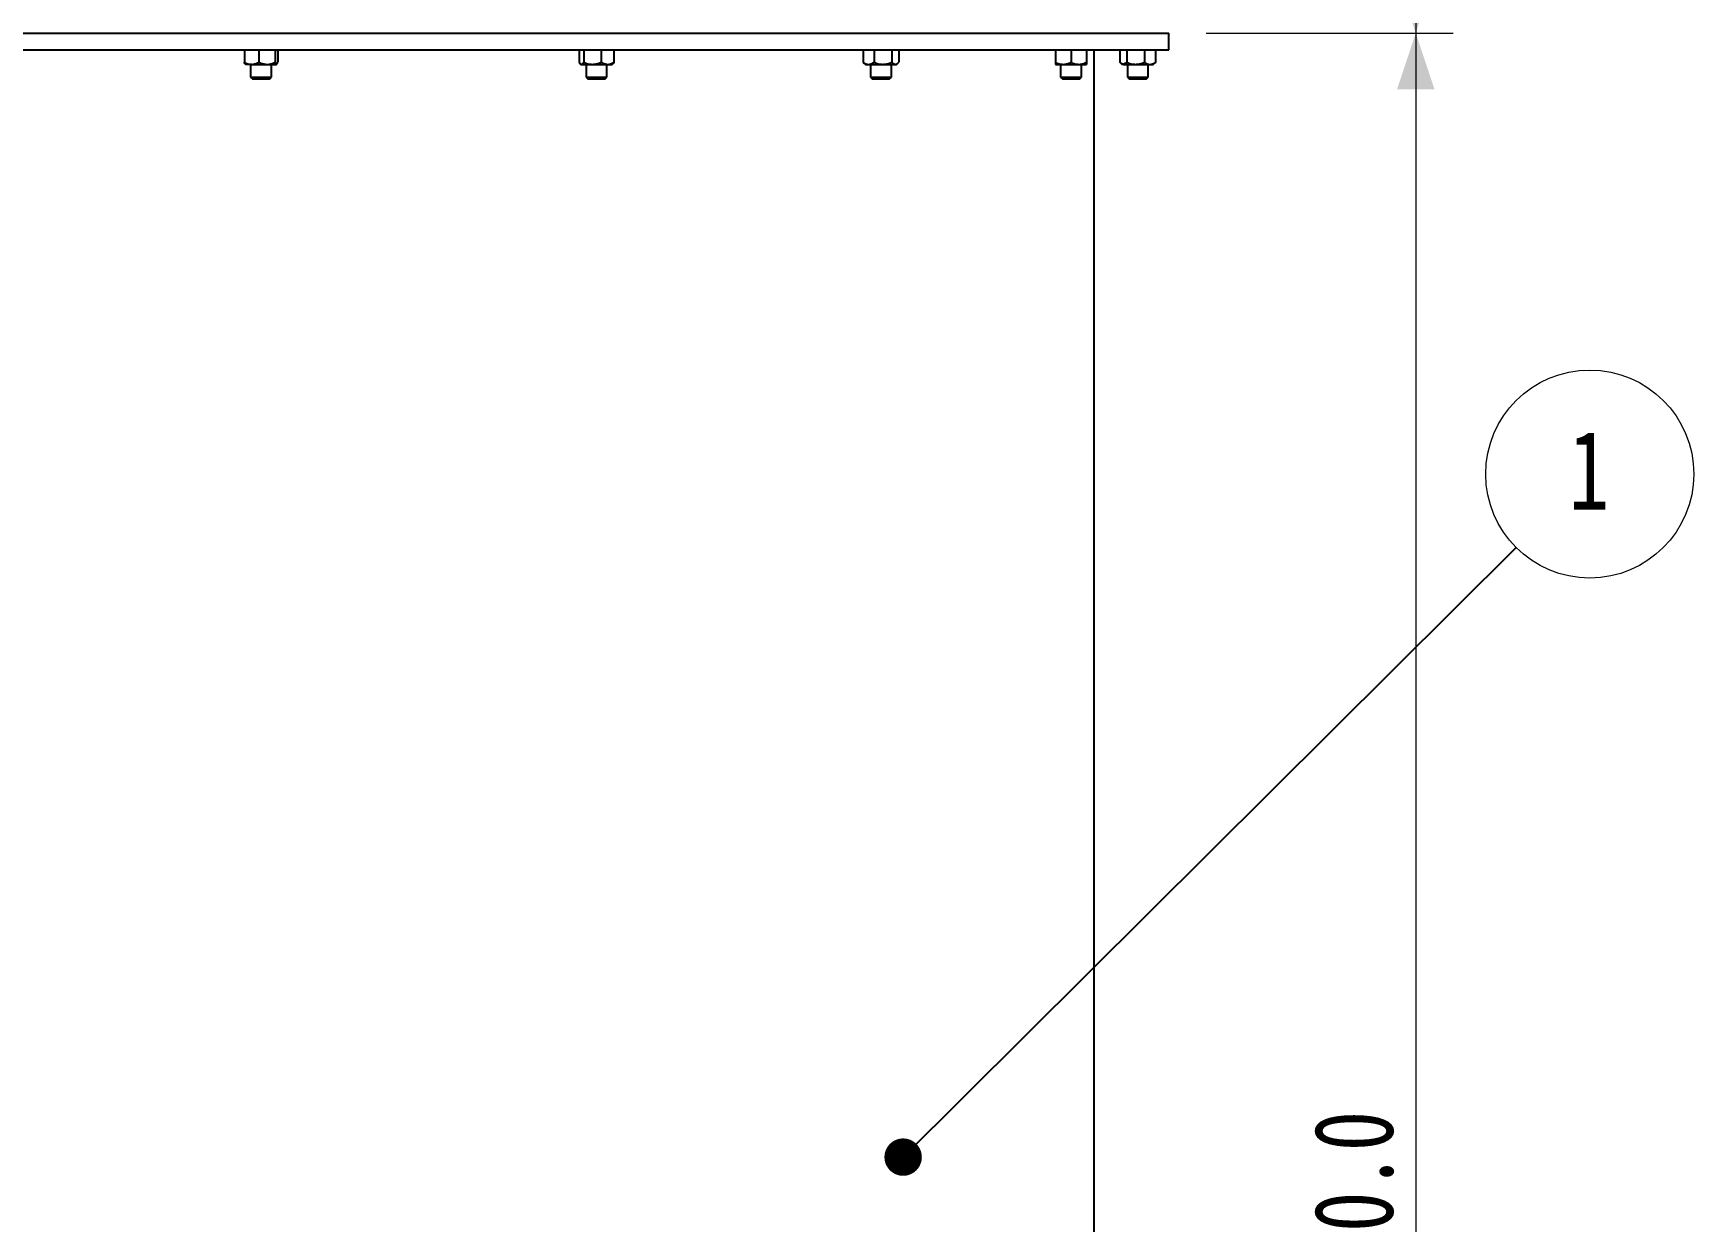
# Model space of a CAD drawing. Header units: millimetres. Extents: x 2 to 418, y 2 to 295.
# Drawn here: x 47.58 to 91.99, y 158.43 to 190.23 of the extents above; entities that cross this region are included whole.
import ezdxf

# ---------------------------------------------------------------- set-up
doc = ezdxf.new("R2010")
doc.units = ezdxf.units.MM
doc.styles.add('SLDTEXTSTYLE0', font='TXT', dxfattribs={"width": 0.75})
doc.dimstyles.new('SLDDIMSTYLE1', dxfattribs={"dimtxt": 2.116667, "dimasz": 1.5, "dimexe": 0, "dimexo": 0.0625, "dimgap": 0.529167, "dimtad": 1, "dimdec": 1, "dimlfac": 18, "dimrnd": 1e-09, "dimzin": 4, "dimdsep": 46, "dimtxsty": 'SLDTEXTSTYLE0', "dimsah": 1, "dimcen": 0.09, "dimadec": 0, "dimazin": 1, "dimtfac": 1, "dimtdec": 0, "dimtofl": 0, "dimtmove": 0, "dimatfit": 3, "dimfxl": 1, "dimfrac": 2, "dimtolj": 1, "dimtzin": 12, "dimarcsym": 0})
doc.dimstyles.new('SLDDIMSTYLE3', dxfattribs={"dimtxt": 0.18, "dimasz": 1, "dimexe": 0, "dimexo": 0.0625, "dimgap": 0, "dimtad": 0, "dimtih": 1, "dimtoh": 1, "dimdec": 0, "dimrnd": 1e-09, "dimzin": 0, "dimdsep": 46, "dimtxsty": 'Standard', "dimblk1": 'DOT', "dimblk2": 'DOT', "dimsah": 1, "dimcen": 0.09, "dimadec": 0, "dimazin": 0, "dimtfac": 1, "dimtdec": 0, "dimtofl": 0, "dimtmove": 0, "dimatfit": 3, "dimldrblk": 'DOT', "dimfxl": 1, "dimfrac": 2, "dimtolj": 1, "dimtzin": 0, "dimarcsym": 0})

# ---------------------------------------------------------------- blocks, each defined once
blk = doc.blocks.new('_D_2')
at = {"color": 7, "linetype": 'Continuous', "lineweight": 18, "transparency": 16777216}
for p, q in [((78.955, 215.226), (85.558, 215.226)), ((84.558, 215.226), (84.558, 190.226)), ((78.955, 190.226), (85.558, 190.226))]:
    blk.add_line(p, q, dxfattribs=at)
for points in [[(84.558, 215.226), (84.058, 213.726), (85.058, 213.726)], [(84.558, 190.226), (85.058, 191.726), (84.058, 191.726)]]:
    blk.add_solid(points, dxfattribs=at)
at = {"color": 7, "linetype": 'Continuous', "lineweight": 18, "transparency": 16777216, "insert": (81.829, 198.839), "char_height": 2.1167, "attachment_point": 1, "rotation": 90, "style": 'SLDTEXTSTYLE0'}
blk.add_mtext('450.0', dxfattribs=at)
blk = doc.blocks.new('_D_3')
at = {"color": 7, "linetype": 'Continuous', "lineweight": 18, "transparency": 16777216}
for p, q in [((78.955, 190.226), (85.558, 190.226)), ((84.558, 190.226), (84.558, 129.115)), ((78.955, 129.115), (85.558, 129.115))]:
    blk.add_line(p, q, dxfattribs=at)
for points in [[(84.558, 190.226), (84.058, 188.726), (85.058, 188.726)], [(84.558, 129.115), (85.058, 130.615), (84.058, 130.615)]]:
    blk.add_solid(points, dxfattribs=at)
at = {"color": 7, "linetype": 'Continuous', "lineweight": 18, "transparency": 16777216, "insert": (81.829, 154.92), "char_height": 2.1167, "attachment_point": 1, "rotation": 90, "style": 'SLDTEXTSTYLE0'}
blk.add_mtext('1100.0', dxfattribs=at)
blk = doc.blocks.new('SW_NOTE_2')
at = {"color": 0, "linetype": 'Continuous', "lineweight": 0}
blk.add_circle((1.972, 1.962), 2.782, dxfattribs=at)
at = {"color": 0, "linetype": 'Continuous', "lineweight": 0, "insert": (1.951, 3.124), "char_height": 2.117, "attachment_point": 2, "style": 'SLDTEXTSTYLE0'}
blk.add_mtext('1', dxfattribs=at)
blk = doc.blocks.new('_DOT')
at = {"color": 0, "linetype": 'ByBlock', "lineweight": -2}
blk.add_line((-0.5, 0), (-1, 0), dxfattribs=at)
at = {"color": 0, "linetype": 'ByBlock', "const_width": 0.5}
blk.add_lwpolyline([(-0.25, 0, 1), (0.25, 0, 1)], format="xyb", close=True, dxfattribs=at)

msp = doc.modelspace()

# ---------------------------------------------------------------- linework, layer by layer
at = {"color": 7, "linetype": 'Continuous', "lineweight": 25}
for p, q in [((29.3997, 190.2258), (53.6775, 190.2258)), ((53.6775, 190.2258), (77.9553, 190.2258)), ((77.9553, 189.7814), (77.9553, 190.2258)), ((29.3997, 189.7814), (53.6775, 189.7814)), ((53.233, 189.7814), (53.233, 189.448)), ((53.6147, 189.7814), (53.6147, 189.448)), ((53.6775, 189.7814), (77.9553, 189.7814)), ((54.0592, 189.7814), (54.0592, 189.448)), ((54.122, 189.7814), (54.122, 189.448)), ((62.1845, 189.7814), (62.1845, 189.448)), ((62.3091, 189.7814), (62.3091, 189.448)), ((62.7738, 189.7814), (62.7738, 189.448)), ((63.114, 189.7814), (63.114, 189.448)), ((69.7782, 189.7814), (69.7782, 189.448)), ((70.0711, 189.7814), (70.0711, 189.448)), ((70.5481, 189.7814), (70.5481, 189.448)), ((70.7322, 189.7814), (70.7322, 189.448)), ((74.9207, 189.7814), (74.9207, 189.448)), ((75.3373, 189.7814), (75.3373, 189.448)), ((75.754, 189.7814), (75.754, 189.448)), ((75.9553, 151.3369), (75.9553, 189.7814)), ((76.6449, 189.7814), (76.6449, 189.448)), ((76.8291, 189.7814), (76.8291, 189.448)), ((77.3061, 189.7814), (77.3061, 189.448)), ((77.599, 189.7814), (77.599, 189.448)), ((53.4238, 189.3925), (53.2608, 189.3925)), ((53.3997, 189.3925), (53.3997, 189.0496)), ((53.4238, 189.3925), (53.8369, 189.3925)), ((53.8369, 189.3925), (54.0906, 189.3925)), ((53.9552, 189.0496), (53.9552, 189.3925)), ((62.2171, 189.4058), (62.2326, 189.3925)), ((62.2326, 189.3925), (62.2468, 189.3925)), ((62.2468, 189.3925), (62.5414, 189.3925)), ((62.3715, 189.3925), (62.3715, 189.0496)), ((62.5414, 189.3925), (62.9439, 189.3925)), ((62.927, 189.0496), (62.927, 189.3925)), ((62.9439, 189.3925), (63.0659, 189.3925)), ((63.0659, 189.3925), (63.0815, 189.4058)), ((69.8042, 189.4221), (69.8385, 189.3925)), ((69.8385, 189.3925), (69.9246, 189.3925)), ((69.9246, 189.3925), (70.3096, 189.3925)), ((69.9774, 189.3925), (69.9774, 189.0496)), ((70.3096, 189.3925), (70.6402, 189.3925)), ((70.533, 189.0496), (70.533, 189.3925)), ((70.6402, 189.3925), (70.6719, 189.3925)), ((70.6719, 189.3925), (70.7062, 189.4221)), ((74.9207, 189.3925), (75.129, 189.3925)), ((75.0596, 189.3925), (75.0596, 189.0496)), ((75.129, 189.3925), (75.5457, 189.3925)), ((75.5457, 189.3925), (75.754, 189.3925)), ((75.6151, 189.0496), (75.6151, 189.3925)), ((76.671, 189.4221), (76.7053, 189.3925)), ((76.737, 189.3925), (76.7053, 189.3925)), ((76.737, 189.3925), (77.0676, 189.3925)), ((76.8442, 189.3925), (76.8442, 189.0496)), ((77.0676, 189.3925), (77.4525, 189.3925)), ((77.3997, 189.0496), (77.3997, 189.3925)), ((77.4525, 189.3925), (77.5386, 189.3925)), ((77.5386, 189.3925), (77.573, 189.4221)), ((53.3997, 189.0496), (53.4457, 189.0036)), ((53.3997, 189.0496), (53.4208, 189.0496)), ((53.4208, 189.0496), (53.9552, 189.0496)), ((53.4457, 189.0036), (53.4633, 189.0036)), ((53.4633, 189.0036), (53.9092, 189.0036)), ((53.9092, 189.0036), (53.9552, 189.0496)), ((62.3715, 189.0496), (62.4175, 189.0036)), ((62.3715, 189.0496), (62.4529, 189.0496)), ((62.4175, 189.0036), (62.4854, 189.0036)), ((62.4529, 189.0496), (62.927, 189.0496)), ((62.4854, 189.0036), (62.881, 189.0036)), ((62.881, 189.0036), (62.927, 189.0496)), ((69.9774, 189.0496), (70.0234, 189.0036)), ((69.9774, 189.0496), (70.1489, 189.0496)), ((70.0234, 189.0036), (70.1665, 189.0036)), ((70.1489, 189.0496), (70.533, 189.0496)), ((70.1665, 189.0036), (70.487, 189.0036)), ((70.487, 189.0036), (70.533, 189.0496)), ((75.0596, 189.0496), (75.1056, 189.0036)), ((75.0596, 189.0496), (75.3373, 189.0496)), ((75.1056, 189.0036), (75.3373, 189.0036)), ((75.3373, 189.0496), (75.6151, 189.0496)), ((75.3373, 189.0036), (75.5691, 189.0036)), ((75.5691, 189.0036), (75.6151, 189.0496)), ((76.8442, 189.0496), (76.8902, 189.0036)), ((76.8442, 189.0496), (77.2283, 189.0496)), ((76.8902, 189.0036), (77.2107, 189.0036)), ((77.2107, 189.0036), (77.3537, 189.0036)), ((77.2283, 189.0496), (77.3997, 189.0496)), ((77.3537, 189.0036), (77.3997, 189.0496))]:
    msp.add_line(p, q, dxfattribs=at)
for points, knots in [([(53.233, 189.448), (53.2626, 189.4334), (53.3231, 189.4037), (53.3891, 189.3926), (53.4229, 189.3925), (53.4238, 189.3925)], [0, 0, 0, 0, 0.4843396, 0.986324, 1, 1, 1, 1]), ([(53.2644, 189.3925), (53.26, 189.3946), (53.251, 189.3989), (53.2406, 189.4238), (53.2347, 189.4426), (53.233, 189.448)], [0, 0, 0, 0, 0.4062935, 0.8272725, 1, 1, 1, 1]), ([(53.4238, 189.3925), (53.4505, 189.3946), (53.5049, 189.3989), (53.5682, 189.4238), (53.6042, 189.4426), (53.6147, 189.448)], [0, 0, 0, 0, 0.4062935, 0.8272725, 1, 1, 1, 1]), ([(53.6147, 189.448), (53.6335, 189.4395), (53.7041, 189.4077), (53.7807, 189.3989), (53.8369, 189.3925)], [0, 0, 0, 0, 0.2661302, 1, 1, 1, 1]), ([(53.8369, 189.3925), (53.842, 189.3925), (53.9041, 189.3933), (53.9803, 189.4127), (54.0461, 189.4422), (54.0592, 189.448)], [0, 0, 0, 0, 0.06669484, 0.81409777, 1, 1, 1, 1]), ([(54.0592, 189.448), (54.0641, 189.4334), (54.074, 189.4037), (54.0849, 189.3926), (54.0904, 189.3925), (54.0906, 189.3925)], [0, 0, 0, 0, 0.4843396, 0.986324, 1, 1, 1, 1]), ([(54.0906, 189.3925), (54.095, 189.3946), (54.1039, 189.3989), (54.1143, 189.4238), (54.1202, 189.4426), (54.122, 189.448)], [0, 0, 0, 0, 0.4062935, 0.8272725, 1, 1, 1, 1]), ([(62.1845, 189.448), (62.1942, 189.4334), (62.2139, 189.4037), (62.2355, 189.3926), (62.2465, 189.3925), (62.2468, 189.3925)], [0, 0, 0, 0, 0.4843396, 0.986324, 1, 1, 1, 1]), ([(62.2468, 189.3925), (62.2555, 189.3946), (62.2733, 189.3989), (62.2939, 189.4238), (62.3056, 189.4426), (62.3091, 189.448)], [0, 0, 0, 0, 0.4062935, 0.8272725, 1, 1, 1, 1]), ([(62.3091, 189.448), (62.3452, 189.4334), (62.4188, 189.4037), (62.4991, 189.3926), (62.5403, 189.3925), (62.5414, 189.3925)], [0, 0, 0, 0, 0.4843396, 0.986324, 1, 1, 1, 1]), ([(62.5414, 189.3925), (62.574, 189.3946), (62.6402, 189.3989), (62.7172, 189.4238), (62.761, 189.4426), (62.7738, 189.448)], [0, 0, 0, 0, 0.4062935, 0.8272725, 1, 1, 1, 1]), ([(62.7738, 189.448), (62.7882, 189.4395), (62.8423, 189.4077), (62.9009, 189.3989), (62.9439, 189.3925)], [0, 0, 0, 0, 0.2661302, 1, 1, 1, 1]), ([(62.9439, 189.3925), (62.9478, 189.3925), (62.9953, 189.3933), (63.0536, 189.4127), (63.104, 189.4422), (63.114, 189.448)], [0, 0, 0, 0, 0.06669484, 0.81409777, 1, 1, 1, 1]), ([(63.114, 189.448), (63.1044, 189.4315), (63.0936, 189.4128), (63.082, 189.4074), (63.0807, 189.4068)], [0, 0, 0, 0, 0.8869336, 1, 1, 1, 1]), ([(69.7782, 189.448), (69.801, 189.4334), (69.8473, 189.4037), (69.898, 189.3926), (69.924, 189.3925), (69.9246, 189.3925)], [0, 0, 0, 0, 0.4843396, 0.986324, 1, 1, 1, 1]), ([(69.7782, 189.448), (69.7858, 189.4382), (69.7941, 189.4276), (69.8031, 189.4236), (69.8037, 189.4233)], [0, 0, 0, 0, 0.92502911, 1, 1, 1, 1]), ([(69.9246, 189.3925), (69.9451, 189.3946), (69.9869, 189.3989), (70.0354, 189.4238), (70.063, 189.4426), (70.0711, 189.448)], [0, 0, 0, 0, 0.4062935, 0.8272725, 1, 1, 1, 1]), ([(70.0711, 189.448), (70.1082, 189.4334), (70.1837, 189.4037), (70.2662, 189.3926), (70.3085, 189.3925), (70.3096, 189.3925)], [0, 0, 0, 0, 0.4843396, 0.986324, 1, 1, 1, 1]), ([(70.3096, 189.3925), (70.343, 189.3946), (70.411, 189.3989), (70.49, 189.4238), (70.535, 189.4426), (70.5481, 189.448)], [0, 0, 0, 0, 0.4062935, 0.8272725, 1, 1, 1, 1]), ([(70.5481, 189.448), (70.5559, 189.4395), (70.5851, 189.4077), (70.6169, 189.3989), (70.6402, 189.3925)], [0, 0, 0, 0, 0.2661302, 1, 1, 1, 1]), ([(70.6402, 189.3925), (70.6423, 189.3925), (70.668, 189.3933), (70.6995, 189.4127), (70.7268, 189.4422), (70.7322, 189.448)], [0, 0, 0, 0, 0.0666948, 0.8140978, 1, 1, 1, 1]), ([(74.9207, 189.448), (74.9531, 189.4334), (75.019, 189.4037), (75.0911, 189.3926), (75.128, 189.3925), (75.129, 189.3925)], [0, 0, 0, 0, 0.4843396, 0.986324, 1, 1, 1, 1]), ([(74.9207, 189.448), (74.9207, 189.4395), (74.9207, 189.4077), (74.9207, 189.3989), (74.9207, 189.3925)], [0, 0, 0, 0, 0.2661302, 1, 1, 1, 1]), ([(75.129, 189.3925), (75.1582, 189.3946), (75.2175, 189.3989), (75.2866, 189.4238), (75.3259, 189.4426), (75.3373, 189.448)], [0, 0, 0, 0, 0.4062935, 0.8272725, 1, 1, 1, 1]), ([(75.3373, 189.448), (75.3697, 189.4334), (75.4357, 189.4037), (75.5077, 189.3926), (75.5447, 189.3925), (75.5457, 189.3925)], [0, 0, 0, 0, 0.4843396, 0.986324, 1, 1, 1, 1]), ([(75.5457, 189.3925), (75.5748, 189.3946), (75.6342, 189.3989), (75.7032, 189.4238), (75.7426, 189.4426), (75.754, 189.448)], [0, 0, 0, 0, 0.4062935, 0.8272725, 1, 1, 1, 1]), ([(75.754, 189.448), (75.754, 189.4395), (75.754, 189.4077), (75.754, 189.3989), (75.754, 189.3925)], [0, 0, 0, 0, 0.2661302, 1, 1, 1, 1]), ([(76.737, 189.3925), (76.7349, 189.3925), (76.7092, 189.3933), (76.6776, 189.4127), (76.6504, 189.4422), (76.6449, 189.448)], [0, 0, 0, 0, 0.0666948, 0.8140978, 1, 1, 1, 1]), ([(76.8291, 189.448), (76.8213, 189.4395), (76.792, 189.4077), (76.7603, 189.3989), (76.737, 189.3925)], [0, 0, 0, 0, 0.2661302, 1, 1, 1, 1]), ([(76.8291, 189.448), (76.8662, 189.4334), (76.9417, 189.4037), (77.0242, 189.3926), (77.0664, 189.3925), (77.0676, 189.3925)], [0, 0, 0, 0, 0.4843396, 0.986324, 1, 1, 1, 1]), ([(77.0676, 189.3925), (77.101, 189.3946), (77.1689, 189.3989), (77.248, 189.4238), (77.293, 189.4426), (77.3061, 189.448)], [0, 0, 0, 0, 0.4062935, 0.8272725, 1, 1, 1, 1]), ([(77.3061, 189.448), (77.3288, 189.4334), (77.3752, 189.4037), (77.4259, 189.3926), (77.4518, 189.3925), (77.4525, 189.3925)], [0, 0, 0, 0, 0.4843396, 0.986324, 1, 1, 1, 1]), ([(77.4525, 189.3925), (77.473, 189.3946), (77.5148, 189.3989), (77.5633, 189.4238), (77.5909, 189.4426), (77.599, 189.448)], [0, 0, 0, 0, 0.4062935, 0.8272725, 1, 1, 1, 1]), ([(77.599, 189.448), (77.5913, 189.4382), (77.5831, 189.4276), (77.5741, 189.4236), (77.5734, 189.4233)], [0, 0, 0, 0, 0.9250291, 1, 1, 1, 1])]:
    msp.add_open_spline(points, degree=3, knots=knots, dxfattribs=at)

# ---------------------------------------------------------------- block references
at = {"color": 7, "linetype": 'Continuous', "lineweight": 0}
msp.add_blockref('SW_NOTE_2', (87.2383, 176.472), dxfattribs=at)

# ---------------------------------------------------------------- dimensions: what is measured, and where the dimension line sits
at = {"color": 7, "linetype": 'Continuous', "lineweight": 18}
for base, p1, p2, picture, middle in [((84.5577, 190.2258), (77.9553, 215.2258), (77.9553, 190.2258), '_D_2', (84.5577, 202.3572)), ((84.5577, 129.1147), (77.9553, 190.2258), (77.9553, 129.1147), '_D_3', (84.5577, 159.2199))]:
    dim = msp.add_linear_dim(base=base, p1=p1, p2=p2, angle=90, dimstyle='SLDDIMSTYLE1', dxfattribs=at)
    dim.commit()
    dim.dimension.update_dxf_attribs({"geometry": picture, "text_midpoint": middle, "dimtype": 160})

# ---------------------------------------------------------------- leaders
at = {"color": 7, "linetype": 'Continuous', "lineweight": 0}
msp.add_leader([(70.8485, 160.162), (87.2383, 176.472)], dimstyle='SLDDIMSTYLE3', dxfattribs=at)

doc.saveas('drawing.dxf')
